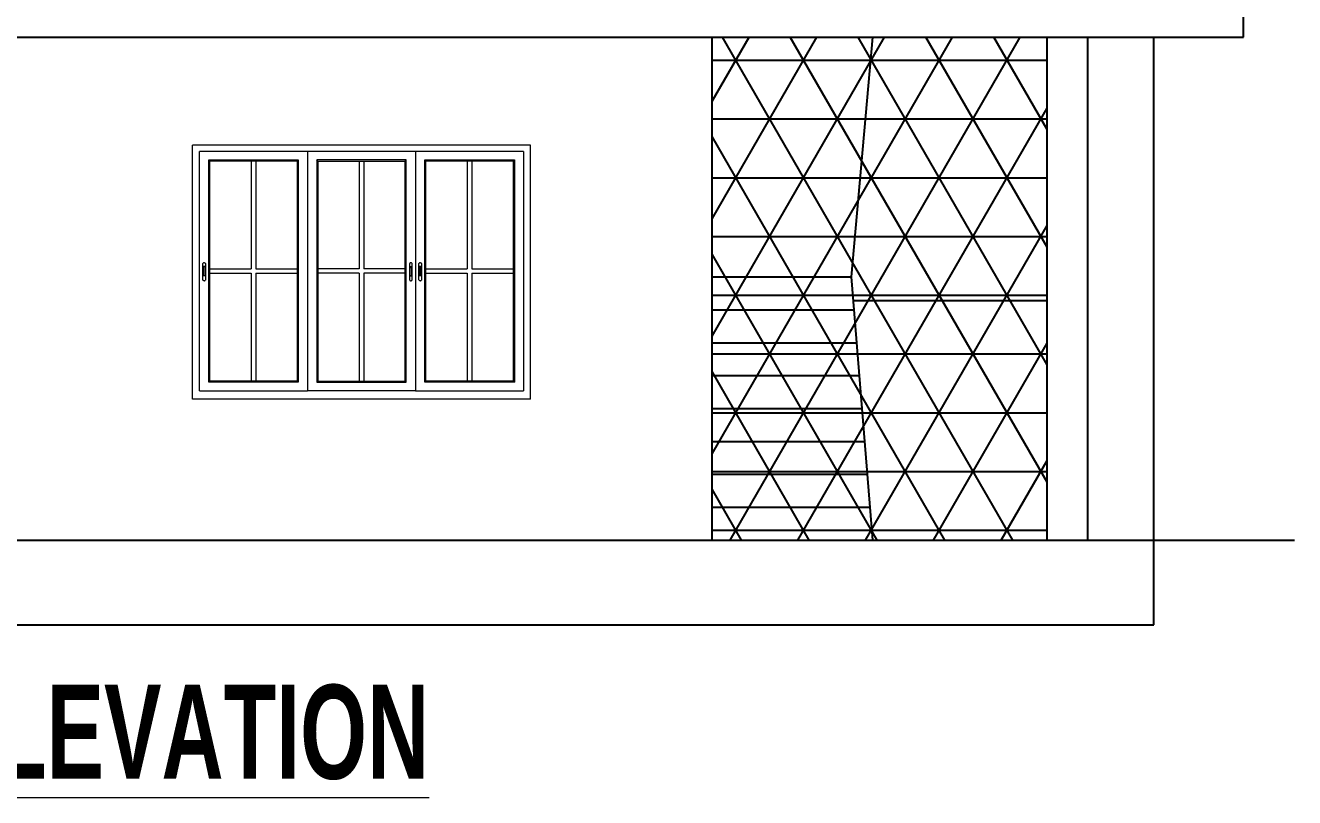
# Model space of a CAD drawing. Header units: inches. Extents: x -10117506 to -5032697, y -6529230 to -3253155.
# Drawn here: x -5060149.1 to -5059878.9, y -3256656.8 to -3256492.5 of the extents above; entities that cross this region are included whole.
import ezdxf

# ---------------------------------------------------------------- set-up
doc = ezdxf.new("R2010")
doc.units = ezdxf.units.IN
doc.header["$LTSCALE"] = 2
doc.header["$MEASUREMENT"] = 0
doc.layers.get('0').update_dxf_attribs({"linetype": 'CONTINUOUS'})
doc.layers.add('A-Hatch', color=7, linetype='CONTINUOUS')
doc.layers.add('Text-100.w', color=254, linetype='CONTINUOUS', lineweight=9)
doc.layers.add('window', color=4, linetype='CONTINUOUS', lineweight=13)
doc.styles.add('Arial', font='arial.ttf', dxfattribs={"width": 0.8, "height": 12})

msp = doc.modelspace()

# ---------------------------------------------------------------- hatches: boundary and pattern name
at = {"layer": 'A-Hatch', "transparency": 33554661}
h = msp.add_hatch(dxfattribs=at)
h.set_pattern_fill('NET3', color=256, scale=100)
h.set_pattern_definition([(0, (19024.595, 2800.1), (0, 12.5), []), (60, (19024.595, 2800.1), (-10.825317547, 6.25), []), (120, (19024.595, 2800.1), (-10.825317547, -6.25), [])])
h.paths.add_polyline_path([(-5060002.93, -3256495), (-5059931.61, -3256495), (-5059931.61, -3256602), (-5060002.93, -3256602)])

# ---------------------------------------------------------------- linework, layer by layer
at = {"ltscale": 0.5}
for p, q in [((-5059889.8, -3256495), (-5059889.8, -3256490)), ((-5060342.97, -3256495), (-5059903.91, -3256495)), ((-5060002.93, -3256602), (-5060002.93, -3256495)), ((-5059973.24, -3256546), (-5059968.73, -3256495)), ((-5059931.61, -3256602), (-5059931.61, -3256495)), ((-5059922.91, -3256602), (-5059922.91, -3256495)), ((-5059908.91, -3256602), (-5059908.91, -3256495)), ((-5059903.91, -3256495), (-5059889.8, -3256495)), ((-5060002.93, -3256546), (-5059973.24, -3256546)), ((-5059968.73, -3256602), (-5059973.24, -3256546)), ((-5059972.84, -3256551), (-5059931.61, -3256551)), ((-5060002.93, -3256553), (-5059972.68, -3256553)), ((-5060002.93, -3256560), (-5059972.12, -3256560)), ((-5060002.93, -3256567), (-5059971.55, -3256567)), ((-5060002.93, -3256574), (-5059970.99, -3256574)), ((-5060002.93, -3256581), (-5059970.42, -3256581)), ((-5060002.93, -3256588), (-5059969.86, -3256588)), ((-5060002.93, -3256595), (-5059969.3, -3256595)), ((-5060354.97, -3256602), (-5059908.91, -3256602)), ((-5060002.93, -3256602), (-5059968.73, -3256602)), ((-5059908.91, -3256602), (-5059878.91, -3256602)), ((-5059908.91, -3256620), (-5059908.91, -3256602)), ((-5060354.97, -3256620), (-5059908.91, -3256620))]:
    msp.add_line(p, q, dxfattribs=at)
at = {"layer": 'window'}
for p, q in [((-5060113.55, -3256572), (-5060113.55, -3256518)), ((-5060041.55, -3256518), (-5060113.55, -3256518)), ((-5060041.55, -3256572), (-5060041.55, -3256518)), ((-5060112.05, -3256570.22), (-5060112.05, -3256519.33)), ((-5060043.05, -3256519.33), (-5060112.05, -3256519.33)), ((-5060110.09, -3256568.42), (-5060110.09, -3256521.13)), ((-5060110.09, -3256521.13), (-5060091.02, -3256521.13)), ((-5060109.84, -3256521.35), (-5060110.09, -3256521.13)), ((-5060109.84, -3256568.2), (-5060109.84, -3256521.35)), ((-5060091.26, -3256521.35), (-5060109.84, -3256521.35)), ((-5060101.04, -3256521.35), (-5060101.04, -3256544.32)), ((-5060100.06, -3256521.35), (-5060100.06, -3256544.32)), ((-5060091.26, -3256521.35), (-5060091.02, -3256521.13)), ((-5060091.26, -3256521.35), (-5060091.26, -3256568.2)), ((-5060091.02, -3256521.13), (-5060091.02, -3256568.42)), ((-5060089.05, -3256519.33), (-5060089.05, -3256570.22)), ((-5060068.02, -3256521.13), (-5060087.09, -3256521.13)), ((-5060087.09, -3256521.13), (-5060087.09, -3256568.42)), ((-5060086.84, -3256521.35), (-5060087.09, -3256521.13)), ((-5060086.84, -3256521.35), (-5060086.84, -3256568.2)), ((-5060086.84, -3256521.35), (-5060068.26, -3256521.35)), ((-5060078.04, -3256521.35), (-5060078.04, -3256544.32)), ((-5060077.06, -3256521.35), (-5060077.06, -3256544.32)), ((-5060068.26, -3256521.35), (-5060068.02, -3256521.13)), ((-5060068.26, -3256568.2), (-5060068.26, -3256521.35)), ((-5060068.02, -3256568.42), (-5060068.02, -3256521.13)), ((-5060066.05, -3256519.33), (-5060066.05, -3256570.22)), ((-5060064.09, -3256568.42), (-5060064.09, -3256521.13)), ((-5060064.09, -3256521.13), (-5060045.02, -3256521.13)), ((-5060063.84, -3256521.35), (-5060064.09, -3256521.13)), ((-5060063.84, -3256568.2), (-5060063.84, -3256521.35)), ((-5060045.26, -3256521.35), (-5060063.84, -3256521.35)), ((-5060055.04, -3256521.35), (-5060055.04, -3256544.32)), ((-5060054.06, -3256521.35), (-5060054.06, -3256544.32)), ((-5060045.26, -3256521.35), (-5060045.02, -3256521.13)), ((-5060045.26, -3256521.35), (-5060045.26, -3256568.2)), ((-5060045.02, -3256521.13), (-5060045.02, -3256568.42)), ((-5060043.05, -3256519.33), (-5060043.05, -3256570.22)), ((-5060111.33, -3256543.21), (-5060111.31, -3256543.14)), ((-5060111.33, -3256543.21), (-5060111.32, -3256543.17)), ((-5060111.33, -3256546.6), (-5060111.33, -3256543.21)), ((-5060111.32, -3256543.17), (-5060111.31, -3256543.14)), ((-5060111.31, -3256543.14), (-5060111.3, -3256543.11)), ((-5060111.3, -3256543.11), (-5060111.27, -3256543.08)), ((-5060111.25, -3256543.05), (-5060111.27, -3256543.08)), ((-5060111.22, -3256543.03), (-5060111.25, -3256543.05)), ((-5060111.22, -3256543.03), (-5060111.18, -3256543.01)), ((-5060111.14, -3256543), (-5060111.18, -3256543.01)), ((-5060111.1, -3256542.99), (-5060111.14, -3256543)), ((-5060111.06, -3256542.99), (-5060111.1, -3256542.99)), ((-5060111.01, -3256542.99), (-5060111.06, -3256542.99)), ((-5060111.01, -3256542.99), (-5060110.97, -3256543)), ((-5060110.97, -3256543), (-5060110.93, -3256543.01)), ((-5060110.93, -3256543.01), (-5060110.9, -3256543.03)), ((-5060110.9, -3256543.03), (-5060110.87, -3256543.05)), ((-5060110.87, -3256543.05), (-5060110.84, -3256543.08)), ((-5060110.82, -3256543.11), (-5060110.84, -3256543.08)), ((-5060110.8, -3256543.14), (-5060110.82, -3256543.11)), ((-5060110.79, -3256543.17), (-5060110.8, -3256543.14)), ((-5060110.79, -3256543.17), (-5060110.79, -3256543.21)), ((-5060110.79, -3256543.21), (-5060110.79, -3256546.6)), ((-5060067.31, -3256543.17), (-5060067.32, -3256543.21)), ((-5060067.32, -3256543.21), (-5060067.32, -3256546.6)), ((-5060067.3, -3256543.14), (-5060067.31, -3256543.17)), ((-5060067.29, -3256543.11), (-5060067.3, -3256543.14)), ((-5060067.27, -3256543.08), (-5060067.29, -3256543.11)), ((-5060067.24, -3256543.05), (-5060067.27, -3256543.08)), ((-5060067.21, -3256543.03), (-5060067.24, -3256543.05)), ((-5060067.17, -3256543.01), (-5060067.21, -3256543.03)), ((-5060067.13, -3256543), (-5060067.17, -3256543.01)), ((-5060067.09, -3256542.99), (-5060067.13, -3256543)), ((-5060067.05, -3256542.99), (-5060067.09, -3256542.99)), ((-5060067.01, -3256542.99), (-5060067.05, -3256542.99)), ((-5060066.96, -3256543), (-5060067.01, -3256542.99)), ((-5060066.92, -3256543.01), (-5060066.96, -3256543)), ((-5060066.89, -3256543.03), (-5060066.92, -3256543.01)), ((-5060066.86, -3256543.05), (-5060066.89, -3256543.03)), ((-5060066.83, -3256543.08), (-5060066.86, -3256543.05)), ((-5060066.81, -3256543.11), (-5060066.83, -3256543.08)), ((-5060066.79, -3256543.14), (-5060066.81, -3256543.11)), ((-5060066.78, -3256543.17), (-5060066.79, -3256543.14)), ((-5060066.78, -3256543.21), (-5060066.79, -3256543.14)), ((-5060066.78, -3256543.21), (-5060066.78, -3256543.17)), ((-5060066.78, -3256546.6), (-5060066.78, -3256543.21)), ((-5060065.33, -3256543.21), (-5060065.31, -3256543.14)), ((-5060065.33, -3256543.21), (-5060065.32, -3256543.17)), ((-5060065.33, -3256546.6), (-5060065.33, -3256543.21)), ((-5060065.32, -3256543.17), (-5060065.31, -3256543.14)), ((-5060065.31, -3256543.14), (-5060065.3, -3256543.11)), ((-5060065.3, -3256543.11), (-5060065.27, -3256543.08)), ((-5060065.25, -3256543.05), (-5060065.27, -3256543.08)), ((-5060065.22, -3256543.03), (-5060065.25, -3256543.05)), ((-5060065.22, -3256543.03), (-5060065.18, -3256543.01)), ((-5060065.14, -3256543), (-5060065.18, -3256543.01)), ((-5060065.1, -3256542.99), (-5060065.14, -3256543)), ((-5060065.06, -3256542.99), (-5060065.1, -3256542.99)), ((-5060065.01, -3256542.99), (-5060065.06, -3256542.99)), ((-5060065.01, -3256542.99), (-5060064.97, -3256543)), ((-5060064.97, -3256543), (-5060064.93, -3256543.01)), ((-5060064.93, -3256543.01), (-5060064.9, -3256543.03)), ((-5060064.9, -3256543.03), (-5060064.87, -3256543.05)), ((-5060064.87, -3256543.05), (-5060064.84, -3256543.08)), ((-5060064.82, -3256543.11), (-5060064.84, -3256543.08)), ((-5060064.8, -3256543.14), (-5060064.82, -3256543.11)), ((-5060064.79, -3256543.17), (-5060064.8, -3256543.14)), ((-5060064.79, -3256543.17), (-5060064.79, -3256543.21)), ((-5060064.79, -3256543.21), (-5060064.79, -3256546.6)), ((-5060111.23, -3256543.88), (-5060111.24, -3256543.9)), ((-5060111.24, -3256543.9), (-5060111.24, -3256543.93)), ((-5060111.24, -3256543.93), (-5060111.24, -3256545.63)), ((-5060111.24, -3256545.66), (-5060111.24, -3256545.63)), ((-5060111.23, -3256545.68), (-5060111.24, -3256545.66)), ((-5060111.22, -3256543.86), (-5060111.23, -3256543.88)), ((-5060111.22, -3256545.7), (-5060111.23, -3256545.68)), ((-5060111.2, -3256543.84), (-5060111.22, -3256543.86)), ((-5060111.2, -3256545.72), (-5060111.22, -3256545.7)), ((-5060111.18, -3256543.82), (-5060111.2, -3256543.84)), ((-5060111.18, -3256545.74), (-5060111.2, -3256545.72)), ((-5060111.16, -3256543.81), (-5060111.18, -3256543.82)), ((-5060111.16, -3256545.75), (-5060111.18, -3256545.74)), ((-5060111.14, -3256543.79), (-5060111.16, -3256543.81)), ((-5060111.14, -3256545.76), (-5060111.16, -3256545.75)), ((-5060111.11, -3256543.78), (-5060111.14, -3256543.79)), ((-5060111.11, -3256545.77), (-5060111.14, -3256545.76)), ((-5060111.08, -3256543.78), (-5060111.11, -3256543.78)), ((-5060111.08, -3256545.78), (-5060111.11, -3256545.77)), ((-5060111.06, -3256543.78), (-5060111.08, -3256543.78)), ((-5060111.06, -3256545.78), (-5060111.08, -3256545.78)), ((-5060111.03, -3256543.78), (-5060111.06, -3256543.78)), ((-5060111.03, -3256545.78), (-5060111.06, -3256545.78)), ((-5060111, -3256543.78), (-5060111.03, -3256543.78)), ((-5060111, -3256545.77), (-5060111.03, -3256545.78)), ((-5060110.97, -3256543.79), (-5060111, -3256543.78)), ((-5060110.97, -3256545.76), (-5060111, -3256545.77)), ((-5060110.95, -3256543.81), (-5060110.97, -3256543.79)), ((-5060110.95, -3256545.75), (-5060110.97, -3256545.76)), ((-5060110.93, -3256543.82), (-5060110.95, -3256543.81)), ((-5060110.93, -3256545.74), (-5060110.95, -3256545.75)), ((-5060110.91, -3256543.84), (-5060110.93, -3256543.82)), ((-5060110.91, -3256545.72), (-5060110.93, -3256545.74)), ((-5060110.89, -3256543.86), (-5060110.91, -3256543.84)), ((-5060110.89, -3256545.7), (-5060110.91, -3256545.72)), ((-5060110.88, -3256543.88), (-5060110.89, -3256543.86)), ((-5060110.88, -3256545.68), (-5060110.89, -3256545.7)), ((-5060110.88, -3256543.9), (-5060110.88, -3256543.88)), ((-5060110.87, -3256543.93), (-5060110.88, -3256543.9)), ((-5060110.87, -3256545.63), (-5060110.88, -3256545.66)), ((-5060110.88, -3256545.66), (-5060110.88, -3256545.68)), ((-5060110.87, -3256545.63), (-5060110.87, -3256543.93)), ((-5060109.84, -3256544.32), (-5060101.04, -3256544.32)), ((-5060109.84, -3256545.22), (-5060101.04, -3256545.22)), ((-5060101.04, -3256545.22), (-5060101.04, -3256568.2)), ((-5060100.06, -3256544.32), (-5060091.26, -3256544.32)), ((-5060100.06, -3256545.22), (-5060091.26, -3256545.22)), ((-5060100.06, -3256545.22), (-5060100.06, -3256568.2)), ((-5060078.04, -3256544.32), (-5060086.84, -3256544.32)), ((-5060078.04, -3256545.22), (-5060086.84, -3256545.22)), ((-5060078.04, -3256545.22), (-5060078.04, -3256568.2)), ((-5060068.26, -3256544.32), (-5060077.06, -3256544.32)), ((-5060077.06, -3256545.22), (-5060077.06, -3256568.2)), ((-5060068.26, -3256545.22), (-5060077.06, -3256545.22)), ((-5060067.23, -3256543.9), (-5060067.22, -3256543.88)), ((-5060067.23, -3256543.93), (-5060067.23, -3256543.9)), ((-5060067.23, -3256544.17), (-5060067.23, -3256543.93)), ((-5060067.23, -3256544.15), (-5060067.22, -3256544.13)), ((-5060067.23, -3256544.17), (-5060067.23, -3256544.15)), ((-5060067.23, -3256545.63), (-5060067.23, -3256544.17)), ((-5060067.23, -3256545.63), (-5060067.23, -3256545.66)), ((-5060067.23, -3256545.66), (-5060067.22, -3256545.68)), ((-5060067.22, -3256543.88), (-5060067.21, -3256543.86)), ((-5060067.22, -3256544.13), (-5060067.21, -3256544.11)), ((-5060067.22, -3256545.68), (-5060067.21, -3256545.7)), ((-5060067.21, -3256543.86), (-5060067.19, -3256543.84)), ((-5060067.21, -3256544.11), (-5060067.19, -3256544.09)), ((-5060067.21, -3256545.7), (-5060067.19, -3256545.72)), ((-5060067.19, -3256543.84), (-5060067.18, -3256543.82)), ((-5060067.19, -3256544.09), (-5060067.18, -3256544.07)), ((-5060067.19, -3256545.72), (-5060067.18, -3256545.74)), ((-5060067.18, -3256543.82), (-5060067.15, -3256543.81)), ((-5060067.18, -3256544.07), (-5060067.15, -3256544.05)), ((-5060067.18, -3256545.74), (-5060067.15, -3256545.75)), ((-5060067.15, -3256543.81), (-5060067.13, -3256543.79)), ((-5060067.15, -3256544.05), (-5060067.13, -3256544.04)), ((-5060067.15, -3256545.75), (-5060067.13, -3256545.76)), ((-5060067.13, -3256543.79), (-5060067.1, -3256543.78)), ((-5060067.13, -3256544.04), (-5060067.1, -3256544.03)), ((-5060067.13, -3256545.76), (-5060067.1, -3256545.77)), ((-5060067.1, -3256543.78), (-5060067.08, -3256543.78)), ((-5060067.1, -3256544.03), (-5060067.08, -3256544.03)), ((-5060067.1, -3256545.77), (-5060067.08, -3256545.78)), ((-5060067.08, -3256543.78), (-5060067.05, -3256543.78)), ((-5060067.08, -3256544.03), (-5060067.05, -3256544.03)), ((-5060067.08, -3256545.78), (-5060067.05, -3256545.78)), ((-5060067.05, -3256543.78), (-5060067.02, -3256543.78)), ((-5060067.05, -3256544.03), (-5060067.02, -3256544.03)), ((-5060067.05, -3256545.78), (-5060067.02, -3256545.78)), ((-5060067.02, -3256543.78), (-5060066.99, -3256543.78)), ((-5060067.02, -3256544.03), (-5060066.99, -3256544.03)), ((-5060067.02, -3256545.78), (-5060066.99, -3256545.77)), ((-5060066.99, -3256543.78), (-5060066.97, -3256543.79)), ((-5060066.99, -3256544.03), (-5060066.97, -3256544.04)), ((-5060066.99, -3256545.77), (-5060066.97, -3256545.76)), ((-5060066.97, -3256543.79), (-5060066.94, -3256543.81)), ((-5060066.97, -3256544.04), (-5060066.94, -3256544.05)), ((-5060066.97, -3256545.76), (-5060066.94, -3256545.75)), ((-5060066.94, -3256543.81), (-5060066.92, -3256543.82)), ((-5060066.94, -3256544.05), (-5060066.92, -3256544.07)), ((-5060066.94, -3256545.75), (-5060066.92, -3256545.74)), ((-5060066.92, -3256543.82), (-5060066.9, -3256543.84)), ((-5060066.92, -3256544.07), (-5060066.9, -3256544.09)), ((-5060066.92, -3256545.74), (-5060066.9, -3256545.72)), ((-5060066.9, -3256543.84), (-5060066.89, -3256543.86)), ((-5060066.9, -3256544.09), (-5060066.89, -3256544.11)), ((-5060066.9, -3256545.72), (-5060066.89, -3256545.7)), ((-5060066.89, -3256543.86), (-5060066.87, -3256543.88)), ((-5060066.89, -3256544.11), (-5060066.87, -3256544.13)), ((-5060066.89, -3256545.7), (-5060066.87, -3256545.68)), ((-5060066.87, -3256543.88), (-5060066.87, -3256543.9)), ((-5060066.87, -3256543.9), (-5060066.87, -3256543.93)), ((-5060066.87, -3256545.63), (-5060066.87, -3256543.93)), ((-5060066.87, -3256544.13), (-5060066.87, -3256544.15)), ((-5060066.87, -3256544.15), (-5060066.87, -3256544.17)), ((-5060066.87, -3256545.66), (-5060066.87, -3256545.63)), ((-5060066.87, -3256545.68), (-5060066.87, -3256545.66)), ((-5060065.23, -3256543.88), (-5060065.24, -3256543.9)), ((-5060065.24, -3256543.9), (-5060065.24, -3256543.93)), ((-5060065.24, -3256543.93), (-5060065.24, -3256545.63)), ((-5060065.24, -3256545.66), (-5060065.24, -3256545.63)), ((-5060065.23, -3256545.68), (-5060065.24, -3256545.66)), ((-5060065.22, -3256543.86), (-5060065.23, -3256543.88)), ((-5060065.22, -3256545.7), (-5060065.23, -3256545.68)), ((-5060065.2, -3256543.84), (-5060065.22, -3256543.86)), ((-5060065.2, -3256545.72), (-5060065.22, -3256545.7)), ((-5060065.18, -3256543.82), (-5060065.2, -3256543.84)), ((-5060065.18, -3256545.74), (-5060065.2, -3256545.72)), ((-5060065.16, -3256543.81), (-5060065.18, -3256543.82)), ((-5060065.16, -3256545.75), (-5060065.18, -3256545.74)), ((-5060065.14, -3256543.79), (-5060065.16, -3256543.81)), ((-5060065.14, -3256545.76), (-5060065.16, -3256545.75)), ((-5060065.11, -3256543.78), (-5060065.14, -3256543.79)), ((-5060065.11, -3256545.77), (-5060065.14, -3256545.76)), ((-5060065.08, -3256543.78), (-5060065.11, -3256543.78)), ((-5060065.08, -3256545.78), (-5060065.11, -3256545.77)), ((-5060065.06, -3256543.78), (-5060065.08, -3256543.78)), ((-5060065.06, -3256545.78), (-5060065.08, -3256545.78)), ((-5060065.03, -3256543.78), (-5060065.06, -3256543.78)), ((-5060065.03, -3256545.78), (-5060065.06, -3256545.78)), ((-5060065, -3256543.78), (-5060065.03, -3256543.78)), ((-5060065, -3256545.77), (-5060065.03, -3256545.78)), ((-5060064.97, -3256543.79), (-5060065, -3256543.78)), ((-5060064.97, -3256545.76), (-5060065, -3256545.77)), ((-5060064.95, -3256543.81), (-5060064.97, -3256543.79)), ((-5060064.95, -3256545.75), (-5060064.97, -3256545.76)), ((-5060064.93, -3256543.82), (-5060064.95, -3256543.81)), ((-5060064.93, -3256545.74), (-5060064.95, -3256545.75)), ((-5060064.91, -3256543.84), (-5060064.93, -3256543.82)), ((-5060064.91, -3256545.72), (-5060064.93, -3256545.74)), ((-5060064.89, -3256543.86), (-5060064.91, -3256543.84)), ((-5060064.89, -3256545.7), (-5060064.91, -3256545.72)), ((-5060064.88, -3256543.88), (-5060064.89, -3256543.86)), ((-5060064.88, -3256545.68), (-5060064.89, -3256545.7)), ((-5060064.88, -3256543.9), (-5060064.88, -3256543.88)), ((-5060064.87, -3256543.93), (-5060064.88, -3256543.9)), ((-5060064.87, -3256545.63), (-5060064.88, -3256545.66)), ((-5060064.88, -3256545.66), (-5060064.88, -3256545.68)), ((-5060064.87, -3256545.63), (-5060064.87, -3256543.93)), ((-5060063.84, -3256544.32), (-5060055.04, -3256544.32)), ((-5060063.84, -3256545.22), (-5060055.04, -3256545.22)), ((-5060055.04, -3256545.22), (-5060055.04, -3256568.2)), ((-5060054.06, -3256544.32), (-5060045.26, -3256544.32)), ((-5060054.06, -3256545.22), (-5060045.26, -3256545.22)), ((-5060054.06, -3256545.22), (-5060054.06, -3256568.2)), ((-5060111.32, -3256546.63), (-5060111.33, -3256546.6)), ((-5060111.31, -3256546.67), (-5060111.32, -3256546.63)), ((-5060111.31, -3256546.67), (-5060111.3, -3256546.7)), ((-5060111.3, -3256546.7), (-5060111.27, -3256546.73)), ((-5060111.27, -3256546.73), (-5060111.25, -3256546.75)), ((-5060111.22, -3256546.78), (-5060111.25, -3256546.75)), ((-5060111.18, -3256546.8), (-5060111.22, -3256546.78)), ((-5060111.18, -3256546.8), (-5060111.14, -3256546.81)), ((-5060111.1, -3256546.82), (-5060111.14, -3256546.81)), ((-5060111.06, -3256546.82), (-5060111.1, -3256546.82)), ((-5060111.06, -3256546.82), (-5060111.01, -3256546.82)), ((-5060111.01, -3256546.82), (-5060110.97, -3256546.81)), ((-5060110.93, -3256546.8), (-5060110.97, -3256546.81)), ((-5060110.9, -3256546.78), (-5060110.93, -3256546.8)), ((-5060110.9, -3256546.78), (-5060110.87, -3256546.75)), ((-5060110.87, -3256546.75), (-5060110.84, -3256546.73)), ((-5060110.84, -3256546.73), (-5060110.82, -3256546.7)), ((-5060110.8, -3256546.67), (-5060110.82, -3256546.7)), ((-5060110.79, -3256546.6), (-5060110.8, -3256546.67)), ((-5060110.79, -3256546.63), (-5060110.8, -3256546.67)), ((-5060110.79, -3256546.63), (-5060110.79, -3256546.6)), ((-5060067.31, -3256546.63), (-5060067.32, -3256546.6)), ((-5060067.32, -3256546.6), (-5060067.3, -3256546.67)), ((-5060067.31, -3256546.63), (-5060067.3, -3256546.67)), ((-5060067.3, -3256546.67), (-5060067.29, -3256546.7)), ((-5060067.29, -3256546.7), (-5060067.27, -3256546.73)), ((-5060067.27, -3256546.73), (-5060067.24, -3256546.75)), ((-5060067.24, -3256546.75), (-5060067.21, -3256546.78)), ((-5060067.21, -3256546.78), (-5060067.17, -3256546.8)), ((-5060067.17, -3256546.8), (-5060067.13, -3256546.81)), ((-5060067.13, -3256546.81), (-5060067.09, -3256546.82)), ((-5060067.09, -3256546.82), (-5060067.05, -3256546.82)), ((-5060067.05, -3256546.82), (-5060067.01, -3256546.82)), ((-5060067.01, -3256546.82), (-5060066.96, -3256546.81)), ((-5060066.96, -3256546.81), (-5060066.92, -3256546.8)), ((-5060066.92, -3256546.8), (-5060066.89, -3256546.78)), ((-5060066.89, -3256546.78), (-5060066.86, -3256546.75)), ((-5060066.86, -3256546.75), (-5060066.83, -3256546.73)), ((-5060066.83, -3256546.73), (-5060066.81, -3256546.7)), ((-5060066.81, -3256546.7), (-5060066.79, -3256546.67)), ((-5060066.79, -3256546.67), (-5060066.78, -3256546.63)), ((-5060066.78, -3256546.63), (-5060066.78, -3256546.6)), ((-5060065.32, -3256546.63), (-5060065.33, -3256546.6)), ((-5060065.31, -3256546.67), (-5060065.32, -3256546.63)), ((-5060065.31, -3256546.67), (-5060065.3, -3256546.7)), ((-5060065.3, -3256546.7), (-5060065.27, -3256546.73)), ((-5060065.27, -3256546.73), (-5060065.25, -3256546.75)), ((-5060065.22, -3256546.78), (-5060065.25, -3256546.75)), ((-5060065.18, -3256546.8), (-5060065.22, -3256546.78)), ((-5060065.18, -3256546.8), (-5060065.14, -3256546.81)), ((-5060065.1, -3256546.82), (-5060065.14, -3256546.81)), ((-5060065.06, -3256546.82), (-5060065.1, -3256546.82)), ((-5060065.06, -3256546.82), (-5060065.01, -3256546.82)), ((-5060065.01, -3256546.82), (-5060064.97, -3256546.81)), ((-5060064.93, -3256546.8), (-5060064.97, -3256546.81)), ((-5060064.9, -3256546.78), (-5060064.93, -3256546.8)), ((-5060064.9, -3256546.78), (-5060064.87, -3256546.75)), ((-5060064.87, -3256546.75), (-5060064.84, -3256546.73)), ((-5060064.84, -3256546.73), (-5060064.82, -3256546.7)), ((-5060064.8, -3256546.67), (-5060064.82, -3256546.7)), ((-5060064.79, -3256546.6), (-5060064.8, -3256546.67)), ((-5060064.79, -3256546.63), (-5060064.8, -3256546.67)), ((-5060064.79, -3256546.63), (-5060064.79, -3256546.6)), ((-5060112.05, -3256570.22), (-5060089.05, -3256570.22)), ((-5060110.09, -3256568.42), (-5060109.84, -3256568.2)), ((-5060091.02, -3256568.42), (-5060110.09, -3256568.42)), ((-5060091.26, -3256568.2), (-5060109.84, -3256568.2)), ((-5060091.26, -3256568.2), (-5060091.02, -3256568.42)), ((-5060066.05, -3256570.22), (-5060089.05, -3256570.22)), ((-5060086.84, -3256568.2), (-5060087.09, -3256568.42)), ((-5060087.09, -3256568.42), (-5060068.02, -3256568.42)), ((-5060086.84, -3256568.2), (-5060068.26, -3256568.2)), ((-5060068.02, -3256568.42), (-5060068.26, -3256568.2)), ((-5060066.05, -3256570.22), (-5060043.05, -3256570.22)), ((-5060064.09, -3256568.42), (-5060063.84, -3256568.2)), ((-5060045.02, -3256568.42), (-5060064.09, -3256568.42)), ((-5060045.26, -3256568.2), (-5060063.84, -3256568.2)), ((-5060045.26, -3256568.2), (-5060045.02, -3256568.42)), ((-5060041.55, -3256572), (-5060113.55, -3256572))]:
    msp.add_line(p, q, dxfattribs=at)

# ---------------------------------------------------------------- texts
at = {"layer": 'Text-100.w', "insert": (-5060147.14, -3256632.79), "char_height": 20, "width": 569.1024, "attachment_point": 2, "style": 'Arial'}
msp.add_mtext('\\A1;{\\fArial Narrow|b1|i0|c0|p34;\\L WEST ELEVATION}', dxfattribs=at)

doc.saveas('drawing.dxf')
